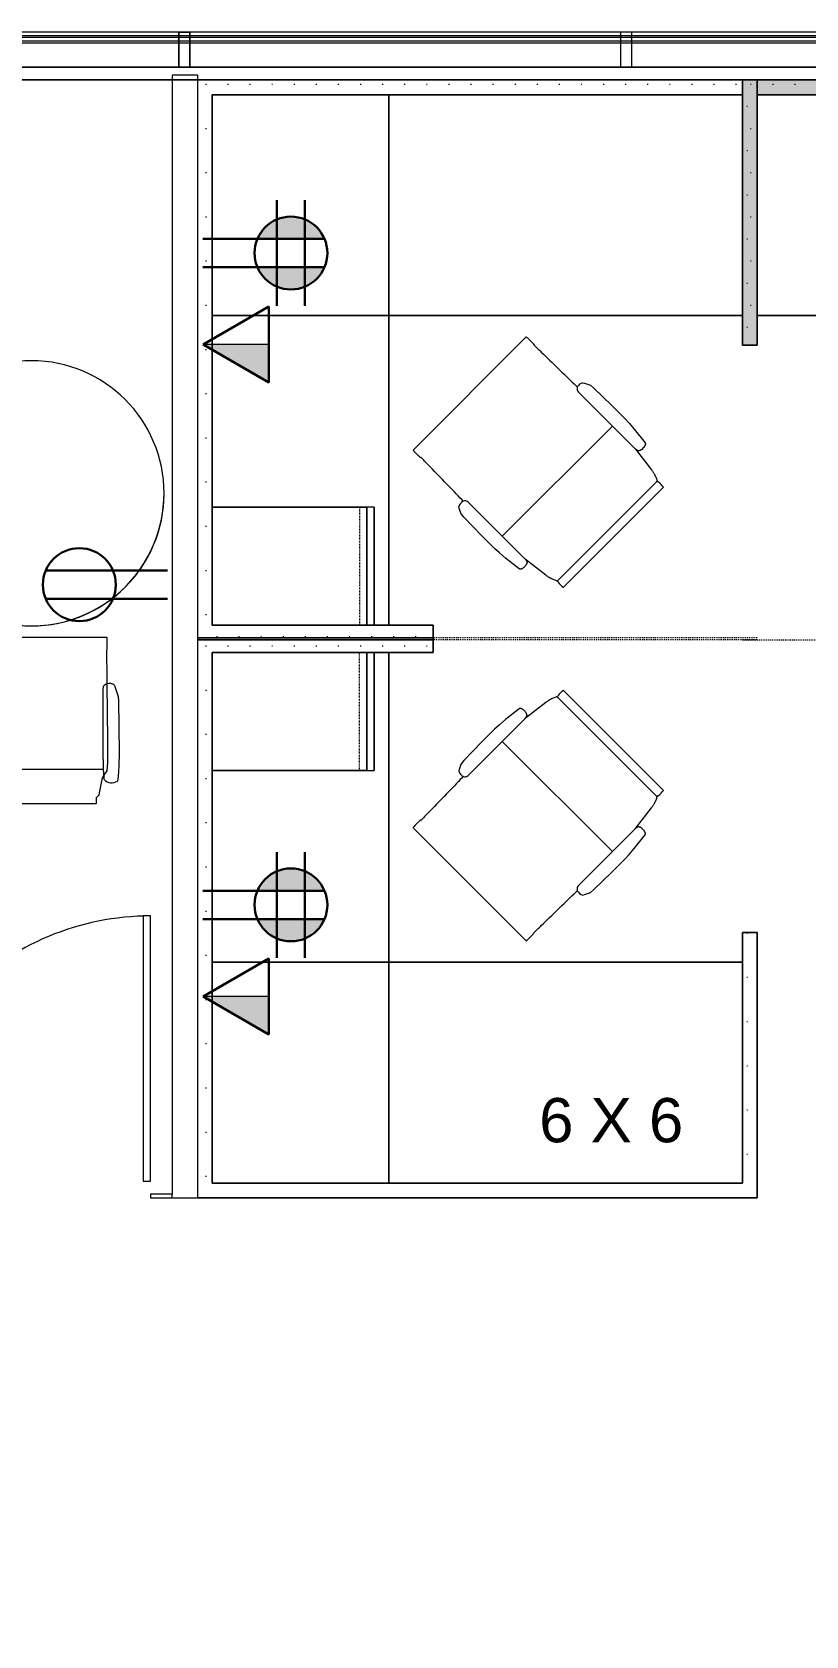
# Model space of a CAD drawing. Header units: inches. Extents: x 4757 to 6765, y 9919 to 10946.
# Drawn here: x 5819.7 to 5924.8, y 10728.6 to 10946.3 of the extents above; entities that cross this region are included whole.
import ezdxf

# ---------------------------------------------------------------- set-up
doc = ezdxf.new("R2010")
doc.units = ezdxf.units.IN
doc.header["$MEASUREMENT"] = 0
doc.linetypes.add('DASH 1_32_', pattern=[0.0625, 0.03125, -0.03125])
doc.linetypes.add('Dash 1_8_', pattern=[0.25, 0.125, -0.125])
for name, color, linetype, lineweight in [('A-ANNO-NOTE', 7, 'Continuous', 9), ('A-DOOR', 31, 'Continuous', 13), ('A-WALL', 113, 'Continuous', 13), ('Bb-cor', 7, 'Continuous', 9), ('Bb-mullion', 7, 'Continuous', 9), ('G-ANNO-TEXT', 231, 'Continuous', 9), ('I-FURN', 30, 'Continuous', 9), ('I-WALL', 2, 'Continuous', 9), ('Propidex Polylines', 7, 'Continuous', 9), ('Rosslyn Plaza North_1777 North Kent St _W632_-09_dwg', 8, 'Continuous', 9)]:
    doc.layers.add(name, color=color, linetype=linetype, lineweight=lineweight)
doc.styles.add('Swis721 Lt BT', font='swissl.ttf', dxfattribs={"height": 6})

# ---------------------------------------------------------------- blocks, each defined once
blk = doc.blocks.new('Adjustable Workstation 1 - 6 X 6-7275281-Level XX  POWER _ SIGNAL')
at = {"layer": 'I-FURN'}
h = blk.add_hatch(dxfattribs=at)
h.set_pattern_fill('FP_1', color=256, style=0, pattern_type=2)
h.set_pattern_definition([(90, (10939.79, -5916.212), (-3, 1.5), [0.127, -2.873])])
h.paths.add_polyline_path([(76, 76), (0, 76), (0, 0), (36, 0), (36, 2), (2, 2), (2, 74), (74, 74), (74, 44), (76, 44), (76, 62.48)], flags=0)
for p, q in [((76, 76), (0, 76)), ((0, 76), (0, 0)), ((0, 2), (0, 76)), ((0, 76), (76, 76)), ((76, 44), (76, 76)), ((76, 76), (76, 44)), ((32, 74), (2, 74)), ((2, 74), (2, 2)), ((2, 2), (2, 74)), ((2, 74), (32, 74)), ((2, 2), (2, 74)), ((2, 74), (74, 74)), ((32, 74), (2, 74)), ((2, 74), (2, 50)), ((32, 74), (2, 74)), ((2, 74), (2, 50)), ((2, 50), (2, 74)), ((2, 74), (32, 74)), ((32, 2), (32, 74)), ((32, 74), (32, 2)), ((58, 74), (32, 74)), ((74, 74), (32, 74)), ((32, 74), (74, 74)), ((74, 74), (58, 74)), ((58, 74), (58, 52)), ((58, 53), (58, 74)), ((58, 74), (74, 74)), ((74, 74), (58, 74)), ((74, 52), (74, 74)), ((74, 74), (74, 53)), ((74, 74), (74, 44)), ((74, 53), (74, 74)), ((74, 50), (74, 74)), ((74, 74), (74, 50)), ((74, 53), (58, 53)), ((74, 53), (58, 53)), ((58, 53), (58, 52)), ((74, 53), (58, 53)), ((58, 53), (74, 53)), ((58, 53), (58, 52)), ((58, 53), (58, 52)), ((74, 53), (58, 53)), ((58, 53), (74, 53)), ((58, 53), (58, 52)), ((58, 53), (58, 52)), ((74, 53), (58, 53)), ((58, 53), (74, 53)), ((58, 53), (58, 52)), ((58, 53), (58, 52)), ((74, 52), (74, 53)), ((74, 52), (74, 53)), ((74, 53), (74, 52)), ((74, 52), (74, 53)), ((74, 53), (74, 52)), ((74, 52), (74, 53)), ((74, 53), (74, 52)), ((74, 52), (74, 53)), ((58, 52), (74, 52)), ((58, 52), (74, 52)), ((58, 52), (74, 52)), ((58, 52), (74, 52)), ((58, 52), (74, 52)), ((58, 52), (74, 52)), ((58, 52), (74, 52)), ((58, 52), (74, 52)), ((74, 52), (58, 52)), ((58, 52), (74, 52)), ((74, 52), (58, 52)), ((58, 52), (74, 52)), ((74, 52), (58, 52)), ((58, 52), (74, 52)), ((74, 50), (74, 52)), ((2, 50), (2, 2)), ((2, 50), (32, 50)), ((32, 50), (2, 50)), ((32, 50), (74, 50)), ((74, 50), (32, 50)), ((74, 44), (74, 50)), ((74, 44), (76, 44)), ((76, 44), (74, 44)), ((0, 0), (0, 2)), ((0, 0), (36, 0)), ((2, 0), (0, 0)), ((2, 2), (32, 2)), ((32, 2), (2, 2)), ((36, 2), (2, 2)), ((2, 2), (32, 2)), ((32, 0), (2, 0)), ((32, 2), (36, 2)), ((36, 0), (32, 0)), ((36, 0), (36, 2)), ((36, 2), (36, 0))]:
    blk.add_line(p, q, dxfattribs=at)
at = {"layer": 'I-FURN', "linetype": 'Dash 1_8_'}
for p, q in [((76, 44), (76, 76)), ((76, 0), (76, 44))]:
    blk.add_line(p, q, dxfattribs=at)
at = {"layer": 'I-FURN', "linetype": 'DASH 1_32_'}
blk.add_line((58, 54), (74, 54), dxfattribs=at)
blk = doc.blocks.new('Adjustable Workstation 1 - 6 X 6-7275280-Level XX  POWER _ SIGNAL')
at = {"layer": 'I-FURN'}
h = blk.add_hatch(dxfattribs=at)
h.set_pattern_fill('FP_2', color=256, style=0, pattern_type=2)
h.set_pattern_definition([(90, (10939.79, -5918.212), (-3, 1.5), [0.127, -2.873])])
h.paths.add_polyline_path([(76, -44), (74, -44), (74, -74), (2, -74), (2, -2), (36, -2), (36, 0), (0, 0), (0, -75.93), (76, -75.93), (76, -68.09)], flags=0)
for p, q in [((36, 0), (0, 0)), ((0, 0), (0, -75.93)), ((0, 0), (2, 0)), ((0, -2), (0, 0)), ((2, 0), (32, 0)), ((32, 0), (36, 0)), ((36, -2), (36, 0)), ((36, 0), (36, -2)), ((0, -75.93), (0, -2)), ((32, -2), (2, -2)), ((2, -2), (2, -74)), ((2, -74), (2, -2)), ((2, -2), (32, -2)), ((2, -74), (2, -2)), ((2, -2), (36, -2)), ((32, -2), (2, -2)), ((2, -2), (2, -50)), ((32, -74), (32, -2)), ((32, -2), (32, -74)), ((36, -2), (32, -2)), ((76, -44), (74, -44)), ((74, -44), (74, -74)), ((74, -50), (74, -44)), ((74, -44), (75.75, -44)), ((75.75, -44), (76, -44)), ((76, -75.93), (76, -44)), ((76, -44), (76, -75.93)), ((2, -50), (2, -74)), ((32, -50), (2, -50)), ((2, -50), (2, -74)), ((2, -74), (2, -50)), ((2, -50), (32, -50)), ((74, -50), (32, -50)), ((32, -50), (74, -50)), ((74, -52), (74, -50)), ((74, -74), (74, -50)), ((74, -50), (74, -74)), ((58, -52), (74, -52)), ((58, -52), (74, -52)), ((58, -52), (74, -52)), ((58, -52), (74, -52)), ((58, -52), (74, -52)), ((58, -52), (74, -52)), ((58, -52), (58, -74)), ((74, -52), (58, -52)), ((74, -52), (58, -52)), ((58, -52), (58, -53)), ((74, -52), (58, -52)), ((58, -52), (74, -52)), ((58, -52), (58, -53)), ((58, -52), (58, -53)), ((74, -52), (58, -52)), ((58, -52), (74, -52)), ((58, -52), (58, -53)), ((58, -52), (58, -53)), ((74, -52), (58, -52)), ((58, -52), (74, -52)), ((58, -52), (58, -53)), ((58, -52), (58, -53)), ((74, -74), (74, -52)), ((74, -53), (74, -52)), ((74, -53), (74, -52)), ((74, -52), (74, -53)), ((74, -53), (74, -52)), ((74, -52), (74, -53)), ((74, -53), (74, -52)), ((74, -52), (74, -53)), ((74, -53), (74, -52)), ((58, -53), (74, -53)), ((58, -74), (58, -53)), ((58, -53), (74, -53)), ((74, -53), (58, -53)), ((58, -53), (74, -53)), ((74, -53), (58, -53)), ((58, -53), (74, -53)), ((74, -53), (58, -53)), ((58, -53), (74, -53)), ((74, -53), (74, -74)), ((74, -74), (74, -53)), ((2, -74), (32, -74)), ((32, -74), (2, -74)), ((74, -74), (2, -74)), ((2, -74), (32, -74)), ((2, -74), (32, -74)), ((32, -74), (2, -74)), ((32, -74), (58, -74)), ((32, -74), (74, -74)), ((74, -74), (32, -74)), ((58, -74), (74, -74)), ((74, -74), (58, -74)), ((58, -74), (74, -74))]:
    blk.add_line(p, q, dxfattribs=at)
at = {"layer": 'I-FURN', "linetype": 'Dash 1_8_'}
for p, q in [((76, 0), (76, -44)), ((76, -44), (76, -75.93))]:
    blk.add_line(p, q, dxfattribs=at)
at = {"layer": 'I-FURN', "linetype": 'DASH 1_32_'}
blk.add_line((58, -54), (74, -54), dxfattribs=at)
blk = doc.blocks.new('HermanMiller_Collection_Eames_AluminumGroup_LoungeChairSwivel - Arms Swivel Base-6976553-Level XX  POWER _ SIGNAL')
at = {"layer": 'I-FURN'}
for p, q in [((-6.94, 12.09), (-4.59, 12.38)), ((-4.59, 12.38), (-3.51, 12.46)), ((-3.51, 12.46), (-2.64, 12.49)), ((-2.64, 12.49), (-0.18, 12.49)), ((-0.18, 12.49), (3.32, 12.43)), ((3.32, 12.43), (3.84, 12.38)), ((3.84, 12.38), (3.99, 12.34)), ((3.99, 12.34), (4.64, 12.01)), ((4.64, 12.01), (4.83, 11.89)), ((-12.96, -9.61), (-12.96, 9.61)), ((-11.95, 9.63), (-11.95, 9.59)), ((-11.95, 9.59), (-11.76, 9.6)), ((-11.76, -9.6), (-11.76, 9.6)), ((-10.12, 10.12), (-6.61, 10.58)), ((-6.61, 10.58), (-6.94, 10.64)), ((-6.61, 10.58), (4.33, 10.58)), ((-2.19, 10.58), (-2.19, -10.58)), ((13.22, 10.83), (13.22, 10.86)), ((14.64, 10.85), (14.64, -10.85)), ((-11.95, -9.59), (-11.95, -9.63)), ((-11.76, -9.6), (-11.95, -9.59)), ((-6.61, -10.58), (-10.12, -10.12)), ((-6.94, -10.64), (-6.61, -10.58)), ((-6.61, -10.58), (4.33, -10.58)), ((13.22, -10.86), (13.22, -10.83)), ((-4.59, -12.38), (-6.94, -12.09)), ((-3.51, -12.46), (-4.59, -12.38)), ((-2.64, -12.49), (-3.51, -12.46)), ((-0.18, -12.49), (-2.64, -12.49)), ((3.32, -12.43), (-0.18, -12.49)), ((3.84, -12.38), (3.32, -12.43)), ((3.99, -12.34), (3.84, -12.38)), ((4.64, -12.01), (3.99, -12.34)), ((4.83, -11.89), (4.64, -12.01))]:
    blk.add_line(p, q, dxfattribs=at)
at = {"layer": 'I-FURN', "flags": 128}
for points in [[(4.94, 10.96), (5.23, 10.95), (5.52, 10.95)], [(5.52, -10.95), (5.23, -10.95), (4.94, -10.96)]]:
    blk.add_lwpolyline(points, dxfattribs=at)
at = {"layer": 'I-FURN'}
for centre, radius, start, end in [((4.33, 11.27), 0.69, 270, 332.7502), ((3.68, 11.28), 1.3, 345.8347, 28.1255), ((-12.38, 5.3), 4.35, 84.2936, 97.7064), ((-12.38, -5.3), 4.35, 262.2936, 275.7064), ((4.33, -11.27), 0.69, 27.2498, 90), ((3.68, -11.28), 1.3, 331.8745, 14.1653)]:
    blk.add_arc(centre, radius, start, end, dxfattribs=at)
for points, knots in [([(-6.94, 10.64), (-6.95, 10.65), (-6.96, 10.65), (-6.99, 10.65), (-7, 10.66), (-7.02, 10.67), (-7.03, 10.68), (-7.05, 10.69), (-7.06, 10.7), (-7.07, 10.71), (-7.08, 10.72), (-7.09, 10.73), (-7.1, 10.74), (-7.11, 10.76), (-7.11, 10.77), (-7.12, 10.78), (-7.13, 10.8), (-7.14, 10.81), (-7.15, 10.83), (-7.16, 10.85), (-7.17, 10.87), (-7.18, 10.9), (-7.2, 10.95), (-7.22, 11.02), (-7.24, 11.11), (-7.25, 11.23), (-7.26, 11.37), (-7.25, 11.52), (-7.23, 11.66), (-7.21, 11.77), (-7.18, 11.85), (-7.16, 11.9), (-7.15, 11.92), (-7.14, 11.94), (-7.13, 11.96), (-7.12, 11.97), (-7.11, 11.98), (-7.1, 12), (-7.09, 12.01), (-7.08, 12.02), (-7.07, 12.03), (-7.06, 12.04), (-7.05, 12.04), (-7.05, 12.05), (-7.03, 12.06), (-7.02, 12.07), (-7, 12.08), (-6.99, 12.08), (-6.97, 12.09), (-6.95, 12.09), (-6.94, 12.09)], [-1, -1, -1, -1, -0.984375, -0.96875, -0.957031, -0.953125, -0.9375, -0.921875, -0.917969, -0.914062, -0.90625, -0.890625, -0.882812, -0.875, -0.867188, -0.859375, -0.84375, -0.835938, -0.828125, -0.8125, -0.796875, -0.78125, -0.75, -0.708333, -0.666667, -0.583333, -0.5, -0.416667, -0.333333, -0.25, -0.208333, -0.1875, -0.166667, -0.15625, -0.145833, -0.135417, -0.125, -0.114583, -0.104167, -0.09375, -0.088542, -0.083333, -0.078125, -0.072917, -0.0625, -0.052083, -0.041667, -0.03125, -0.020833, 0, 0, 0, 0]), ([(13.34, 10.88), (13.4, 10.89), (13.61, 10.9), (13.97, 10.9), (14.25, 10.89), (14.38, 10.89), (14.47, 10.88), (14.54, 10.87), (14.6, 10.87), (14.63, 10.86), (14.64, 10.85), (14.64, 10.85)], [-1, -1, -1, -1, -0.857143, -0.571429, -0.428571, -0.357143, -0.285714, -0.214286, -0.142857, -0.071429, 0, 0, 0, 0]), ([(13.22, 10.86), (13.22, 10.87), (13.22, 10.87), (13.23, 10.87), (13.25, 10.88), (13.27, 10.88), (13.29, 10.88), (13.32, 10.88), (13.34, 10.88)], [-1, -1, -1, -1, -0.75, -0.625, -0.5, -0.375, -0.25, 0, 0, 0, 0]), ([(-6.94, -12.09), (-6.95, -12.09), (-6.96, -12.09), (-6.99, -12.08), (-7, -12.08), (-7.02, -12.07), (-7.03, -12.06), (-7.05, -12.05), (-7.06, -12.04), (-7.07, -12.03), (-7.08, -12.02), (-7.09, -12.01), (-7.1, -12), (-7.11, -11.98), (-7.12, -11.97), (-7.12, -11.96), (-7.13, -11.94), (-7.14, -11.93), (-7.15, -11.91), (-7.16, -11.89), (-7.17, -11.87), (-7.18, -11.84), (-7.21, -11.77), (-7.23, -11.66), (-7.26, -11.47), (-7.26, -11.28), (-7.24, -11.11), (-7.22, -11.02), (-7.2, -10.95), (-7.18, -10.89), (-7.16, -10.85), (-7.15, -10.82), (-7.13, -10.8), (-7.13, -10.78), (-7.12, -10.77), (-7.11, -10.76), (-7.1, -10.74), (-7.08, -10.73), (-7.08, -10.72), (-7.07, -10.71), (-7.06, -10.7), (-7.05, -10.69), (-7.05, -10.69), (-7.03, -10.68), (-7.02, -10.67), (-7, -10.66), (-6.99, -10.65), (-6.97, -10.65), (-6.95, -10.65), (-6.94, -10.64)], [-1, -1, -1, -1, -0.984375, -0.96875, -0.957031, -0.953125, -0.9375, -0.921875, -0.917969, -0.914062, -0.90625, -0.890625, -0.882812, -0.875, -0.867188, -0.859375, -0.84375, -0.835938, -0.828125, -0.8125, -0.796875, -0.78125, -0.75, -0.666667, -0.583333, -0.416667, -0.333333, -0.291667, -0.25, -0.208333, -0.1875, -0.166667, -0.15625, -0.145833, -0.135417, -0.125, -0.114583, -0.104167, -0.09375, -0.088542, -0.083333, -0.078125, -0.072917, -0.0625, -0.052083, -0.041667, -0.03125, -0.020833, 0, 0, 0, 0]), ([(13.34, -10.88), (13.32, -10.88), (13.29, -10.88), (13.27, -10.88), (13.25, -10.88), (13.23, -10.87), (13.22, -10.87), (13.22, -10.87), (13.22, -10.86)], [-1, -1, -1, -1, -0.75, -0.625, -0.5, -0.375, -0.25, 0, 0, 0, 0]), ([(14.64, -10.85), (14.64, -10.86), (14.62, -10.86), (14.52, -10.88), (14.27, -10.9), (13.87, -10.9), (13.54, -10.9), (13.4, -10.89), (13.34, -10.88)], [-1, -1, -1, -1, -0.892857, -0.785714, -0.571429, -0.285714, -0.142857, 0, 0, 0, 0])]:
    blk.add_open_spline(points, degree=3, knots=knots, dxfattribs=at)
for points in [[(5.52, 10.95), (6.54, 10.92), (8.59, 10.89), (10.68, 10.85), (11.73, 10.84)], [(-11.76, 9.6), (-11.64, 9.67), (-11.37, 9.8), (-11.02, 9.92), (-10.83, 9.99)], [(-10.83, 9.99), (-10.79, 10), (-10.71, 10.02), (-10.55, 10.06), (-10.35, 10.09), (-10.2, 10.11), (-10.12, 10.12)], [(11.73, 10.84), (11.97, 10.84), (12.47, 10.83), (12.96, 10.83), (13.22, 10.83)], [(-10.83, -9.99), (-11.02, -9.92), (-11.37, -9.8), (-11.64, -9.67), (-11.76, -9.6)], [(-10.12, -10.12), (-10.2, -10.11), (-10.35, -10.09), (-10.55, -10.06), (-10.71, -10.02), (-10.79, -10), (-10.83, -9.99)], [(11.73, -10.84), (10.68, -10.85), (8.59, -10.89), (6.54, -10.92), (5.52, -10.95)], [(13.22, -10.83), (12.96, -10.83), (12.47, -10.83), (11.97, -10.84), (11.73, -10.84)]]:
    blk.add_open_spline(points, degree=3, dxfattribs=at)
blk = doc.blocks.new('Door - Glass Single - Patch - Short Handle-7125741-Level XX  POWER _ SIGNAL')
at = {"layer": 'A-DOOR', "lineweight": 20}
for p, q in [((17, 38), (17, 2)), ((18, 38), (17, 38)), ((18, 2), (18, 38)), ((17, 2), (18, 2))]:
    blk.add_line(p, q, dxfattribs=at)
at = {"layer": 'A-DOOR', "lineweight": 9}
blk.add_arc((18, 2), 36, 90, 180.5, dxfattribs=at)
blk = doc.blocks.new('Adjustable Workstation 1 - 6 X 6-V23-Level XX  POWER _ SIGNAL')
at = {"layer": 'I-FURN'}
h = blk.add_hatch(dxfattribs=at)
h.set_pattern_fill('FP_8', color=256, style=0, pattern_type=2)
h.set_pattern_definition([(270, (-10788.04, 5918.212), (3, -1.5), [0.127, -2.873])])
h.paths.add_polyline_path([(0, 0), (36, 0), (36, 2), (2, 2), (2, 74), (74, 74), (74, 44), (76, 44), (76, 75.93), (0, 75.93), (0, 3.8)], flags=0)
for p, q in [((0, 75.93), (0, 0)), ((0, 0), (0, 75.93)), ((76, 44), (76, 75.93)), ((76, 75.93), (76, 44)), ((32, 74), (2, 74)), ((2, 74), (2, 2)), ((2, 2), (2, 74)), ((2, 74), (32, 74)), ((2, 2), (2, 74)), ((2, 74), (74, 74)), ((32, 74), (2, 74)), ((2, 74), (2, 50)), ((32, 74), (2, 74)), ((2, 74), (2, 50)), ((2, 50), (2, 74)), ((2, 74), (32, 74)), ((32, 2), (32, 74)), ((32, 74), (32, 2)), ((58, 74), (32, 74)), ((74, 74), (32, 74)), ((32, 74), (74, 74)), ((74, 74), (58, 74)), ((58, 74), (58, 52)), ((58, 53), (58, 74)), ((58, 74), (74, 74)), ((74, 74), (58, 74)), ((74, 52), (74, 74)), ((74, 74), (74, 53)), ((74, 74), (74, 44)), ((74, 53), (74, 74)), ((74, 50), (74, 74)), ((74, 74), (74, 50)), ((74, 53), (58, 53)), ((74, 53), (58, 53)), ((58, 53), (58, 52)), ((74, 53), (58, 53)), ((58, 53), (74, 53)), ((58, 53), (58, 52)), ((58, 53), (58, 52)), ((74, 53), (58, 53)), ((58, 53), (74, 53)), ((58, 53), (58, 52)), ((58, 53), (58, 52)), ((74, 53), (58, 53)), ((58, 53), (74, 53)), ((58, 53), (58, 52)), ((58, 53), (58, 52)), ((74, 52), (74, 53)), ((74, 52), (74, 53)), ((74, 53), (74, 52)), ((74, 52), (74, 53)), ((74, 53), (74, 52)), ((74, 52), (74, 53)), ((74, 53), (74, 52)), ((74, 52), (74, 53)), ((58, 52), (74, 52)), ((58, 52), (74, 52)), ((58, 52), (74, 52)), ((58, 52), (74, 52)), ((58, 52), (74, 52)), ((58, 52), (74, 52)), ((58, 52), (74, 52)), ((58, 52), (74, 52)), ((74, 52), (58, 52)), ((58, 52), (74, 52)), ((74, 52), (58, 52)), ((58, 52), (74, 52)), ((74, 52), (58, 52)), ((58, 52), (74, 52)), ((74, 50), (74, 52)), ((2, 50), (2, 2)), ((2, 50), (32, 50)), ((32, 50), (2, 50)), ((32, 50), (74, 50)), ((74, 50), (32, 50)), ((74, 44), (74, 50)), ((74, 44), (76, 44)), ((75.75, 44), (74, 44)), ((76, 44), (75.75, 44)), ((0, 0), (36, 0)), ((36, 0), (0, 0)), ((2, 2), (32, 2)), ((32, 2), (2, 2)), ((36, 2), (2, 2)), ((2, 2), (32, 2)), ((32, 2), (36, 2)), ((36, 0), (36, 2)), ((36, 2), (36, 0))]:
    blk.add_line(p, q, dxfattribs=at)
at = {"layer": 'I-FURN', "linetype": 'Dash 1_8_'}
for p, q in [((76, 44), (76, 75.93)), ((76, 0), (76, 44))]:
    blk.add_line(p, q, dxfattribs=at)
at = {"layer": 'I-FURN', "linetype": 'DASH 1_32_'}
blk.add_line((58, 54), (74, 54), dxfattribs=at)
blk = doc.blocks.new('HermanMiller_Collection_Eames_AluminumGroup_LoungeChairSwivel - Arms Swivel Base-6971020-Level XX  POWER _ SIGNAL')
at = {"layer": 'I-FURN'}
for p, q in [((-4.59, 12.38), (-6.94, 12.09)), ((-3.51, 12.46), (-4.59, 12.38)), ((-2.64, 12.49), (-3.51, 12.46)), ((-0.18, 12.49), (-2.64, 12.49)), ((3.32, 12.43), (-0.18, 12.49)), ((3.84, 12.38), (3.32, 12.43)), ((3.99, 12.34), (3.84, 12.38)), ((4.64, 12.01), (3.99, 12.34)), ((4.83, 11.89), (4.64, 12.01)), ((-12.96, 9.61), (-12.96, -9.61)), ((-11.95, 9.59), (-11.95, 9.63)), ((-11.76, 9.6), (-11.95, 9.59)), ((-11.76, 9.6), (-11.76, -9.6)), ((-6.61, 10.58), (-10.12, 10.12)), ((-6.94, 10.64), (-6.61, 10.58)), ((-6.61, 10.58), (4.33, 10.58)), ((-2.19, -10.58), (-2.19, 10.58)), ((13.22, 10.86), (13.22, 10.83)), ((14.64, -10.85), (14.64, 10.85)), ((-11.95, -9.63), (-11.95, -9.59)), ((-11.95, -9.59), (-11.76, -9.6)), ((-10.12, -10.12), (-6.61, -10.58)), ((-6.61, -10.58), (-6.94, -10.64)), ((-6.61, -10.58), (4.33, -10.58)), ((13.22, -10.83), (13.22, -10.86)), ((-6.94, -12.09), (-4.59, -12.38)), ((-4.59, -12.38), (-3.51, -12.46)), ((-3.51, -12.46), (-2.64, -12.49)), ((-2.64, -12.49), (-0.18, -12.49)), ((-0.18, -12.49), (3.32, -12.43)), ((3.32, -12.43), (3.84, -12.38)), ((3.84, -12.38), (3.99, -12.34)), ((3.99, -12.34), (4.64, -12.01)), ((4.64, -12.01), (4.83, -11.89))]:
    blk.add_line(p, q, dxfattribs=at)
at = {"layer": 'I-FURN', "flags": 128}
for points in [[(5.52, 10.95), (5.23, 10.95), (4.94, 10.96)], [(4.94, -10.96), (5.23, -10.95), (5.52, -10.95)]]:
    blk.add_lwpolyline(points, dxfattribs=at)
at = {"layer": 'I-FURN'}
for centre, radius, start, end in [((4.33, 11.27), 0.69, 270, 332.7502), ((3.68, 11.28), 1.3, 345.8347, 28.1255), ((-12.38, 5.3), 4.35, 84.2936, 97.7064), ((-12.38, -5.3), 4.35, 262.2936, 275.7064), ((4.33, -11.27), 0.69, 27.2498, 90), ((3.68, -11.28), 1.3, 331.8745, 14.1653)]:
    blk.add_arc(centre, radius, start, end, dxfattribs=at)
for points, knots in [([(-6.94, 12.09), (-6.95, 12.09), (-6.97, 12.09), (-6.99, 12.08), (-7, 12.08), (-7.02, 12.07), (-7.03, 12.06), (-7.05, 12.05), (-7.05, 12.04), (-7.06, 12.04), (-7.07, 12.03), (-7.08, 12.02), (-7.09, 12.01), (-7.1, 12), (-7.11, 11.98), (-7.12, 11.97), (-7.13, 11.96), (-7.14, 11.94), (-7.15, 11.92), (-7.16, 11.9), (-7.18, 11.85), (-7.21, 11.77), (-7.23, 11.66), (-7.25, 11.52), (-7.26, 11.37), (-7.25, 11.23), (-7.24, 11.11), (-7.22, 11.02), (-7.2, 10.95), (-7.18, 10.9), (-7.17, 10.87), (-7.16, 10.85), (-7.15, 10.83), (-7.14, 10.81), (-7.13, 10.8), (-7.12, 10.78), (-7.11, 10.77), (-7.11, 10.76), (-7.1, 10.74), (-7.09, 10.73), (-7.08, 10.72), (-7.07, 10.71), (-7.06, 10.7), (-7.05, 10.69), (-7.03, 10.68), (-7.02, 10.67), (-7, 10.66), (-6.99, 10.65), (-6.96, 10.65), (-6.95, 10.65), (-6.94, 10.64)], [0, 0, 0, 0, 0.020833, 0.03125, 0.041667, 0.052083, 0.0625, 0.072917, 0.078125, 0.083333, 0.088542, 0.09375, 0.104167, 0.114583, 0.125, 0.135417, 0.145833, 0.15625, 0.166667, 0.1875, 0.208333, 0.25, 0.333333, 0.416667, 0.5, 0.583333, 0.666667, 0.708333, 0.75, 0.78125, 0.796875, 0.8125, 0.828125, 0.835938, 0.84375, 0.859375, 0.867188, 0.875, 0.882812, 0.890625, 0.90625, 0.914062, 0.917969, 0.921875, 0.9375, 0.953125, 0.957031, 0.96875, 0.984375, 1, 1, 1, 1]), ([(14.64, 10.85), (14.64, 10.85), (14.63, 10.86), (14.6, 10.87), (14.54, 10.87), (14.47, 10.88), (14.38, 10.89), (14.25, 10.89), (13.97, 10.9), (13.61, 10.9), (13.4, 10.89), (13.34, 10.88)], [0, 0, 0, 0, 0.071429, 0.142857, 0.214286, 0.285714, 0.357143, 0.428571, 0.571429, 0.857143, 1, 1, 1, 1]), ([(13.34, 10.88), (13.32, 10.88), (13.29, 10.88), (13.27, 10.88), (13.25, 10.88), (13.23, 10.87), (13.22, 10.87), (13.22, 10.87), (13.22, 10.86)], [0, 0, 0, 0, 0.25, 0.375, 0.5, 0.625, 0.75, 1, 1, 1, 1]), ([(-6.94, -10.64), (-6.95, -10.65), (-6.97, -10.65), (-6.99, -10.65), (-7, -10.66), (-7.02, -10.67), (-7.03, -10.68), (-7.05, -10.69), (-7.05, -10.69), (-7.06, -10.7), (-7.07, -10.71), (-7.08, -10.72), (-7.08, -10.73), (-7.1, -10.74), (-7.11, -10.76), (-7.12, -10.77), (-7.13, -10.78), (-7.13, -10.8), (-7.15, -10.82), (-7.16, -10.85), (-7.18, -10.89), (-7.2, -10.95), (-7.22, -11.02), (-7.24, -11.11), (-7.26, -11.28), (-7.26, -11.47), (-7.23, -11.66), (-7.21, -11.77), (-7.18, -11.84), (-7.17, -11.87), (-7.16, -11.89), (-7.15, -11.91), (-7.14, -11.93), (-7.13, -11.94), (-7.12, -11.96), (-7.12, -11.97), (-7.11, -11.98), (-7.1, -12), (-7.09, -12.01), (-7.08, -12.02), (-7.07, -12.03), (-7.06, -12.04), (-7.05, -12.05), (-7.03, -12.06), (-7.02, -12.07), (-7, -12.08), (-6.99, -12.08), (-6.96, -12.09), (-6.95, -12.09), (-6.94, -12.09)], [0, 0, 0, 0, 0.020833, 0.03125, 0.041667, 0.052083, 0.0625, 0.072917, 0.078125, 0.083333, 0.088542, 0.09375, 0.104167, 0.114583, 0.125, 0.135417, 0.145833, 0.15625, 0.166667, 0.1875, 0.208333, 0.25, 0.291667, 0.333333, 0.416667, 0.583333, 0.666667, 0.75, 0.78125, 0.796875, 0.8125, 0.828125, 0.835938, 0.84375, 0.859375, 0.867188, 0.875, 0.882812, 0.890625, 0.90625, 0.914062, 0.917969, 0.921875, 0.9375, 0.953125, 0.957031, 0.96875, 0.984375, 1, 1, 1, 1]), ([(13.22, -10.86), (13.22, -10.87), (13.22, -10.87), (13.23, -10.87), (13.25, -10.88), (13.27, -10.88), (13.29, -10.88), (13.32, -10.88), (13.34, -10.88)], [0, 0, 0, 0, 0.25, 0.375, 0.5, 0.625, 0.75, 1, 1, 1, 1]), ([(13.34, -10.88), (13.4, -10.89), (13.54, -10.9), (13.87, -10.9), (14.27, -10.9), (14.52, -10.88), (14.62, -10.86), (14.64, -10.86), (14.64, -10.85)], [0, 0, 0, 0, 0.142857, 0.285714, 0.571429, 0.785714, 0.892857, 1, 1, 1, 1])]:
    blk.add_open_spline(points, degree=3, knots=knots, dxfattribs=at)
for points in [[(11.73, 10.84), (10.68, 10.85), (8.59, 10.89), (6.54, 10.92), (5.52, 10.95)], [(-10.83, 9.99), (-11.02, 9.92), (-11.37, 9.8), (-11.64, 9.67), (-11.76, 9.6)], [(-10.12, 10.12), (-10.2, 10.11), (-10.35, 10.09), (-10.55, 10.06), (-10.71, 10.02), (-10.79, 10), (-10.83, 9.99)], [(13.22, 10.83), (12.96, 10.83), (12.47, 10.83), (11.97, 10.84), (11.73, 10.84)], [(-11.76, -9.6), (-11.64, -9.67), (-11.37, -9.8), (-11.02, -9.92), (-10.83, -9.99)], [(-10.83, -9.99), (-10.79, -10), (-10.71, -10.02), (-10.55, -10.06), (-10.35, -10.09), (-10.2, -10.11), (-10.12, -10.12)], [(5.52, -10.95), (6.54, -10.92), (8.59, -10.89), (10.68, -10.85), (11.73, -10.84)], [(11.73, -10.84), (11.97, -10.84), (12.47, -10.83), (12.96, -10.83), (13.22, -10.83)]]:
    blk.add_open_spline(points, degree=3, dxfattribs=at)
blk = doc.blocks.new('F - CONF TABLE _ROUND-4 CHAIRS_ - Lam 30Dia Single-Column Base-V32-Level XX  POWER _ SIGNAL')
at = {"layer": 'I-FURN'}
for p, q in [((-26.44, 39.41), (-9.01, 39.41)), ((-27.3, 35.86), (-26.9, 37.93)), ((-26.9, 37.93), (-26.82, 38.17)), ((-26.82, 38.17), (-26.75, 38.31)), ((-26.75, 38.31), (-26.49, 38.57)), ((-8.95, 38.57), (-8.7, 38.31)), ((-8.7, 38.31), (-8.54, 37.93)), ((-8.54, 37.93), (-8.14, 35.86)), ((-29.56, 34.28), (-29.52, 34.93)), ((-29.52, 34.93), (-29.46, 35.7)), ((-29.46, 35.7), (-29.35, 36.31)), ((-28.03, 33.77), (-27.93, 34.93)), ((-27.93, 34.93), (-27.53, 35.53)), ((-27.57, 36.09), (-27.55, 35.86)), ((-27.55, 35.86), (-27.48, 34.7)), ((-27.53, 35.53), (-27.3, 35.86)), ((-8.14, 35.86), (-7.91, 35.53)), ((-7.96, 34.7), (-7.89, 35.86)), ((-7.91, 35.53), (-7.51, 34.93)), ((-7.89, 35.86), (-7.88, 36.09)), ((-7.51, 34.93), (-7.41, 33.77)), ((-6.1, 36.31), (-5.99, 35.7)), ((-5.99, 35.7), (-5.92, 34.93)), ((-5.92, 34.93), (-5.89, 34.28)), ((-29.6, 32.42), (-29.56, 34.28)), ((-28.03, 30.77), (-28.03, 33.77)), ((-27.48, 34.7), (-27.44, 32.02)), ((-7.96, 34.7), (-27.48, 34.7)), ((-8, 32.02), (-7.96, 34.7)), ((-7.41, 33.77), (-7.41, 30.77)), ((-5.89, 34.28), (-5.84, 32.42)), ((-29.51, 25.42), (-29.6, 32.42)), ((-27.93, 23.1), (-28.03, 30.77)), ((-27.44, 32.02), (-27.44, 23.93)), ((-8, 23.93), (-8, 32.02)), ((-7.41, 30.77), (-7.52, 23.1)), ((-5.84, 32.42), (-5.93, 25.42)), ((-29.45, 24.83), (-29.51, 25.42)), ((-28.96, 23.33), (-29.45, 24.83)), ((-6, 24.83), (-6.49, 23.33)), ((-5.93, 25.42), (-6, 24.83)), ((-27.44, 23.93), (-27.49, 23.43)), ((-7.95, 23.43), (-8, 23.93)), ((-7.55, 16.78), (-27.89, 16.78)), ((8.39, 8.52), (9.89, 9.01)), ((9.89, 9.01), (10.49, 9.07)), ((10.49, 9.07), (17.49, 9.17)), ((17.49, 9.17), (19.35, 9.12)), ((19.35, 9.12), (19.99, 9.09)), ((19.99, 9.09), (20.76, 9.02)), ((20.76, 9.02), (21.37, 8.91)), ((1.84, -12.89), (1.84, 7.45)), ((8.17, 7.49), (15.83, 7.6)), ((8.99, 7), (8.5, 7.06)), ((17.08, 7), (8.99, 7)), ((15.83, 7.6), (18.83, 7.6)), ((19.76, 7.04), (17.08, 7)), ((18.83, 7.6), (20, 7.49)), ((20.93, 7.11), (19.76, 7.04)), ((19.76, -12.48), (19.76, 7.04)), ((20, 7.49), (20.59, 7.09)), ((20.59, 7.09), (20.93, 6.86)), ((21.15, 7.13), (20.93, 7.11)), ((20.93, 6.86), (22.99, 6.46)), ((22.99, 6.46), (23.23, 6.38)), ((23.23, 6.38), (23.37, 6.31)), ((23.37, 6.31), (23.63, 6.05)), ((24.48, 6), (24.48, -11.43)), ((15.83, -13.03), (8.17, -12.92)), ((8.5, -12.49), (8.99, -12.43)), ((8.99, -12.43), (17.08, -12.43)), ((18.83, -13.03), (15.83, -13.03)), ((17.08, -12.43), (19.76, -12.48)), ((20, -12.93), (18.83, -13.03)), ((19.76, -12.48), (20.93, -12.54)), ((20.59, -12.52), (20, -12.93)), ((20.93, -12.29), (20.59, -12.52)), ((22.99, -11.89), (20.93, -12.29)), ((20.93, -12.54), (21.15, -12.56)), ((23.37, -11.74), (22.99, -11.89)), ((23.63, -11.49), (23.37, -11.74)), ((9.89, -14.44), (8.39, -13.95)), ((10.49, -14.5), (9.89, -14.44)), ((17.49, -14.6), (10.49, -14.5)), ((19.35, -14.55), (17.49, -14.6)), ((19.99, -14.52), (19.35, -14.55)), ((20.76, -14.45), (19.99, -14.52)), ((21.37, -14.34), (20.76, -14.45))]:
    blk.add_line(p, q, dxfattribs=at)
for centre, radius, start, end in [((-28.58, 35.24), 1.32, 40.065, 125.935), ((-6.87, 35.24), 1.32, 54.065, 139.935), ((-28.24, 24.18), 1.12, 229.743, 286.0891), ((-28.15, 23.85), 0.781, 286.8466, 327.6782), ((-7.29, 23.85), 0.781, 212.3218, 253.1534), ((-7.21, 24.18), 1.12, 253.9109, 310.257), ((-17.69, -2.75), 18, 0, 180), ((-17.69, -2.75), 18, 360, 180), ((-17.69, -2.75), 18, 85.2632, 132.6316), ((-17.69, -2.75), 18, 66.3158, 85.2632), ((-17.69, -2.75), 18, 56.8421, 66.3158), ((-17.69, -2.75), 18, 28.4211, 56.8421), ((-17.69, -2.75), 18, 132.6316, 180), ((20.31, 8.14), 1.32, 310.065, 35.935), ((9.24, 7.8), 1.12, 139.743, 196.0891), ((8.91, 7.72), 0.781, 196.8466, 237.6782), ((-17.69, -2.75), 18, 0, 28.4211), ((-17.69, -2.75), 18, 180, 0), ((-17.69, -2.75), 18, 180, 360), ((-17.69, -2.75), 18, 180, 0), ((9.24, -13.23), 1.12, 163.9109, 220.257), ((8.91, -13.15), 0.781, 122.3218, 163.1534), ((20.31, -13.57), 1.32, 324.065, 49.935)]:
    blk.add_arc(centre, radius, start, end, dxfattribs=at)
for points, knots in [([(-26.49, 38.57), (-26.49, 38.62), (-26.49, 38.76), (-26.48, 38.94), (-26.48, 39.09), (-26.47, 39.19), (-26.46, 39.28), (-26.45, 39.34), (-26.45, 39.39), (-26.44, 39.41), (-26.44, 39.41)], [-1, -1, -1, -1, -0.888889, -0.666667, -0.555556, -0.444444, -0.333333, -0.222222, -0.111111, 0, 0, 0, 0]), ([(-9.01, 39.41), (-9, 39.41), (-9, 39.39), (-8.99, 39.34), (-8.98, 39.25), (-8.96, 39.03), (-8.95, 38.76), (-8.95, 38.57)], [-1, -1, -1, -1, -0.888889, -0.777778, -0.666667, -0.444444, 0, 0, 0, 0]), ([(-27.89, 16.78), (-27.9, 16.78), (-27.92, 16.85), (-27.94, 17.15), (-27.94, 17.48), (-27.94, 17.64), (-27.94, 17.72)], [-1, -1, -1, -1, -0.727273, -0.363636, -0.181818, 0, 0, 0, 0]), ([(-7.51, 17.72), (-7.51, 17.6), (-7.5, 17.39), (-7.51, 17.16), (-7.52, 17.02), (-7.52, 16.94), (-7.53, 16.87), (-7.54, 16.81), (-7.54, 16.78), (-7.55, 16.78), (-7.55, 16.78)], [-1, -1, -1, -1, -0.727273, -0.545455, -0.454545, -0.363636, -0.272727, -0.181818, -0.090909, 0, 0, 0, 0]), ([(1.84, 7.45), (1.84, 7.46), (1.91, 7.48), (2.21, 7.5), (2.54, 7.5), (2.7, 7.5), (2.78, 7.5)], [-1, -1, -1, -1, -0.727273, -0.363636, -0.181818, 0, 0, 0, 0]), ([(23.63, 6.05), (23.68, 6.05), (23.82, 6.05), (24, 6.05), (24.15, 6.04), (24.25, 6.03), (24.34, 6.03), (24.41, 6.02), (24.45, 6.01), (24.47, 6), (24.48, 6)], [-1, -1, -1, -1, -0.888889, -0.666667, -0.555556, -0.444444, -0.333333, -0.222222, -0.111111, 0, 0, 0, 0]), ([(2.78, -12.93), (2.66, -12.93), (2.45, -12.93), (2.22, -12.93), (2.08, -12.92), (2, -12.92), (1.93, -12.91), (1.88, -12.9), (1.84, -12.89), (1.84, -12.89), (1.84, -12.89)], [-1, -1, -1, -1, -0.727273, -0.545455, -0.454545, -0.363636, -0.272727, -0.181818, -0.090909, 0, 0, 0, 0]), ([(24.48, -11.43), (24.47, -11.43), (24.45, -11.44), (24.41, -11.45), (24.32, -11.46), (24.1, -11.48), (23.82, -11.48), (23.63, -11.49)], [-1, -1, -1, -1, -0.888889, -0.777778, -0.666667, -0.444444, 0, 0, 0, 0])]:
    blk.add_open_spline(points, degree=3, knots=knots, dxfattribs=at)
for points in [[(-27.89, 18.69), (-27.89, 19.43), (-27.9, 20.91), (-27.92, 22.37), (-27.93, 23.1)], [(-7.52, 23.1), (-7.53, 22.37), (-7.54, 20.91), (-7.55, 19.43), (-7.56, 18.69)], [(-27.94, 17.72), (-27.93, 17.88), (-27.91, 18.21), (-27.9, 18.53), (-27.89, 18.69)], [(-7.56, 18.69), (-7.55, 18.53), (-7.53, 18.21), (-7.52, 17.88), (-7.51, 17.72)], [(2.78, 7.5), (2.94, 7.49), (3.27, 7.48), (3.59, 7.46), (3.75, 7.45)], [(3.75, 7.45), (4.49, 7.45), (5.97, 7.46), (7.44, 7.48), (8.17, 7.49)], [(3.75, -12.88), (3.59, -12.89), (3.27, -12.91), (2.94, -12.92), (2.78, -12.93)], [(8.17, -12.92), (7.44, -12.91), (5.97, -12.9), (4.49, -12.89), (3.75, -12.88)]]:
    blk.add_open_spline(points, degree=3, dxfattribs=at)
blk = doc.blocks.new('Rosslyn Plaza North_1777 North Kent St _W632_-09_dwg-6954577-Level XX  POWER _ SIGNAL')
at = {"layer": 'Bb-cor'}
for p, q in [((6500.55, 10946.29), (5060.28, 10946.29)), ((6460.94, 10945.54), (5099.9, 10945.54)), ((6460.94, 10944.79), (5099.9, 10944.79))]:
    blk.add_line(p, q, dxfattribs=at)
at = {"layer": 'Bb-cor', "flags": 128}
for points in [[(6460.94, 10945.79), (5099.9, 10945.79), (5099.9, 10945.54), (5099.9, 10945.79)], [(5783.54, 10941.54), (6017.29, 10941.54)], [(6460.94, 10945.04), (5099.9, 10945.04), (5099.9, 10944.79), (5099.9, 10945.04)], [(6005.42, 10939.79), (5795.41, 10939.79), (5795.41, 10941.54), (5795.41, 10939.79), (6005.42, 10939.79), (6005.42, 10941.54), (5795.41, 10941.54), (6005.42, 10941.54)]]:
    blk.add_lwpolyline(points, dxfattribs=at)
blk.add_lwpolyline([(5839.66, 10946.29), (5841.16, 10946.29), (5841.16, 10941.54), (5839.66, 10941.54), (5839.66, 10946.29), (5839.66, 10941.54), (5841.16, 10941.54), (5841.16, 10946.29)], close=True, dxfattribs=at)
at = {"layer": 'Bb-mullion', "flags": 128}
blk.add_lwpolyline([(5901.17, 10941.54), (5901.17, 10946.29), (5899.67, 10946.29), (5899.67, 10941.54), (5901.17, 10941.54), (5901.17, 10946.29), (5899.67, 10946.29), (5899.67, 10941.54)], close=True, dxfattribs=at)
at = {"layer": 'Propidex Polylines', "flags": 128}
blk.add_lwpolyline([(6731.03, 9918.54), (6741.23, 9928.74), (6731.13, 9938.84), (6749.74, 9983.65), (6763.98, 9983.65), (6763.98, 10658.89), (6749.65, 10658.89), (6731.13, 10703.71), (6741.25, 10713.83), (6532.97, 10922.11), (6522.83, 10911.97), (6478.05, 10930.56), (6478.05, 10944.79), (5082.78, 10944.79), (5082.78, 10930.51), (5037.97, 10912), (5027.88, 10922.09), (4757.33, 10651.54)], dxfattribs=at)

msp = doc.modelspace()

# ---------------------------------------------------------------- hatches: boundary and pattern name
at = {"layer": 'A-ANNO-NOTE'}
for points in [[(5992.21, 10863.79), (5992.21, 10939.79), (5916.21, 10939.79), (5916.21, 10903.79), (5918.21, 10903.79), (5918.21, 10937.79), (5990.21, 10937.79), (5990.21, 10865.79), (5960.21, 10865.79), (5960.21, 10863.79), (5978.7, 10863.79)], [(5850.69, 10918.9), (5854.83, 10921.24), (5853.67, 10921.09)], [(5859.17, 10918.79), (5854.83, 10921.24), (5850.69, 10918.9)], [(5850.69, 10918.9), (5853.67, 10921.09), (5852.02, 10920.32)], [(5850.69, 10918.9), (5852.02, 10920.32), (5851.71, 10920.08)], [(5850.69, 10918.9), (5851.71, 10920.08), (5851.07, 10919.43)], [(5852.02, 10920.32), (5853.67, 10921.09), (5852.46, 10920.6)], [(5859.17, 10918.79), (5857.77, 10920.32), (5854.83, 10921.24)], [(5857.77, 10920.32), (5855.74, 10921.17), (5854.96, 10921.24)], [(5857.77, 10920.32), (5857.33, 10920.6), (5855.74, 10921.17)], [(5857.33, 10920.6), (5856.5, 10920.97), (5855.74, 10921.17)], [(5857.33, 10920.6), (5857.1, 10920.72), (5856.5, 10920.97)], [(5859.17, 10918.79), (5858.08, 10920.08), (5857.77, 10920.32)], [(5858.72, 10919.43), (5858.46, 10919.72), (5858.08, 10920.08)], [(5859.17, 10918.79), (5858.72, 10919.43), (5858.08, 10920.08)], [(5859.46, 10918.21), (5850.69, 10918.9), (5850.33, 10918.21)], [(5859.46, 10918.21), (5859.17, 10918.79), (5850.69, 10918.9)], [(5850.38, 10914.25), (5859.46, 10914.37), (5850.33, 10914.37)], [(5859.1, 10913.68), (5859.46, 10914.37), (5850.38, 10914.25)], [(5850.69, 10913.68), (5859.1, 10913.68), (5850.38, 10914.25)], [(5851.24, 10912.95), (5859.1, 10913.68), (5850.69, 10913.68)], [(5858.18, 10912.59), (5859.1, 10913.68), (5851.24, 10912.95)], [(5858.18, 10912.59), (5858.72, 10913.15), (5859.1, 10913.68)], [(5854.83, 10911.34), (5858.18, 10912.59), (5851.24, 10912.95)], [(5852.58, 10911.92), (5851.24, 10912.95), (5851.81, 10912.42)], [(5854.05, 10911.41), (5851.24, 10912.95), (5852.58, 10911.92)], [(5854.83, 10911.34), (5851.24, 10912.95), (5854.05, 10911.41)], [(5854.05, 10911.41), (5852.58, 10911.92), (5853.67, 10911.49)], [(5854.96, 10911.34), (5858.18, 10912.59), (5854.83, 10911.34)], [(5854.96, 10911.34), (5857.22, 10911.92), (5858.18, 10912.59)], [(5854.96, 10911.34), (5856.12, 10911.49), (5857.22, 10911.92)], [(5854.96, 10911.34), (5855.74, 10911.41), (5856.12, 10911.49)], [(5856.12, 10911.49), (5856.5, 10911.61), (5857.22, 10911.92)], [(5857.22, 10911.92), (5857.55, 10912.11), (5857.98, 10912.42)], [(5851.92, 10898.72), (5851.92, 10903.87), (5842.99, 10903.87), (5850.12, 10899.75)], [(5850.69, 10830.41), (5854.83, 10832.75), (5853.67, 10832.59)], [(5859.17, 10830.3), (5854.83, 10832.75), (5850.69, 10830.41)], [(5850.69, 10830.41), (5853.67, 10832.59), (5852.02, 10831.83)], [(5852.02, 10831.83), (5853.67, 10832.59), (5852.46, 10832.11)], [(5859.17, 10830.3), (5857.77, 10831.83), (5854.83, 10832.75)], [(5857.77, 10831.83), (5855.74, 10832.68), (5854.96, 10832.75)], [(5857.77, 10831.83), (5857.33, 10832.11), (5855.74, 10832.68)], [(5857.33, 10832.11), (5856.5, 10832.48), (5855.74, 10832.68)], [(5859.46, 10829.71), (5850.69, 10830.41), (5850.33, 10829.71)], [(5850.69, 10830.41), (5852.02, 10831.83), (5851.71, 10831.59)], [(5850.69, 10830.41), (5851.71, 10831.59), (5851.07, 10830.94)], [(5859.46, 10829.71), (5859.17, 10830.3), (5850.69, 10830.41)], [(5857.33, 10832.11), (5857.1, 10832.23), (5856.5, 10832.48)], [(5859.17, 10830.3), (5858.08, 10831.59), (5857.77, 10831.83)], [(5858.72, 10830.94), (5858.46, 10831.23), (5858.08, 10831.59)], [(5859.17, 10830.3), (5858.72, 10830.94), (5858.08, 10831.59)], [(5850.38, 10825.76), (5859.46, 10825.88), (5850.33, 10825.88)], [(5859.1, 10825.19), (5859.46, 10825.88), (5850.38, 10825.76)], [(5850.69, 10825.19), (5859.1, 10825.19), (5850.38, 10825.76)], [(5851.24, 10824.46), (5859.1, 10825.19), (5850.69, 10825.19)], [(5858.18, 10824.09), (5859.1, 10825.19), (5851.24, 10824.46)], [(5854.83, 10822.85), (5858.18, 10824.09), (5851.24, 10824.46)], [(5852.58, 10823.43), (5851.24, 10824.46), (5851.81, 10823.93)], [(5854.05, 10822.92), (5851.24, 10824.46), (5852.58, 10823.43)], [(5854.83, 10822.85), (5851.24, 10824.46), (5854.05, 10822.92)], [(5854.96, 10822.85), (5858.18, 10824.09), (5854.83, 10822.85)], [(5854.96, 10822.85), (5857.22, 10823.43), (5858.18, 10824.09)], [(5857.22, 10823.43), (5857.55, 10823.62), (5857.98, 10823.93)], [(5858.18, 10824.09), (5858.72, 10824.66), (5859.1, 10825.19)], [(5854.05, 10822.92), (5852.58, 10823.43), (5853.67, 10823)], [(5854.96, 10822.85), (5856.12, 10823), (5857.22, 10823.43)], [(5854.96, 10822.85), (5855.74, 10822.92), (5856.12, 10823)], [(5856.12, 10823), (5856.5, 10823.11), (5857.22, 10823.43)], [(5851.92, 10810.22), (5851.92, 10815.38), (5842.99, 10815.38)]]:
    msp.add_hatch(color=256, dxfattribs=at).paths.add_polyline_path(points, flags=0)

# ---------------------------------------------------------------- linework, layer by layer
at = {"layer": 'A-ANNO-NOTE', "lineweight": 30}
for p, q in [((5852.98, 10923.46), (5852.98, 10909.12)), ((5856.81, 10923.46), (5856.81, 10909.12)), ((5842.93, 10918.21), (5859.46, 10918.21)), ((5842.93, 10914.37), (5859.46, 10914.37)), ((5842.99, 10903.87), (5851.92, 10909.03)), ((5851.92, 10909.03), (5851.92, 10898.72)), ((5842.99, 10903.87), (5851.92, 10898.72)), ((5838.13, 10873.19), (5821.6, 10873.19)), ((5838.13, 10869.36), (5821.6, 10869.36)), ((5838.13, 10869.36), (5821.6, 10869.36)), ((5852.98, 10834.97), (5852.98, 10820.62)), ((5856.81, 10834.97), (5856.81, 10820.62)), ((5842.93, 10829.71), (5859.46, 10829.71)), ((5842.93, 10825.88), (5859.46, 10825.88)), ((5842.99, 10815.38), (5851.92, 10820.54)), ((5851.92, 10820.54), (5851.92, 10810.22)), ((5842.99, 10815.38), (5851.92, 10810.22))]:
    msp.add_line(p, q, dxfattribs=at)
at = {"layer": 'A-ANNO-NOTE'}
for p, q in [((5850.33, 10918.21), (5859.46, 10918.21)), ((5859.46, 10914.37), (5850.33, 10914.37)), ((5842.99, 10903.87), (5851.92, 10898.72)), ((5851.92, 10903.87), (5842.99, 10903.87)), ((5851.92, 10898.72), (5851.92, 10903.87)), ((5850.33, 10829.71), (5859.46, 10829.71)), ((5859.46, 10825.88), (5850.33, 10825.88)), ((5842.99, 10815.38), (5851.92, 10810.22)), ((5851.92, 10815.38), (5842.99, 10815.38)), ((5851.92, 10810.22), (5851.92, 10815.38))]:
    msp.add_line(p, q, dxfattribs=at)
at = {"layer": 'A-ANNO-NOTE', "lineweight": 30}
for centre in [(5854.9, 10916.29), (5826.17, 10871.27), (5854.9, 10827.8)]:
    msp.add_circle(centre, 4.95, dxfattribs=at)
at = {"layer": 'A-ANNO-NOTE'}
for centre, start, end in [((5854.9, 10916.29), 22.7756, 157.2244), ((5854.9, 10916.29), 202.7756, 337.2244), ((5854.9, 10827.8), 22.7756, 157.2244), ((5854.9, 10827.8), 202.7756, 337.2244)]:
    msp.add_arc(centre, 4.95, start, end, dxfattribs=at)
at = {"layer": 'A-WALL'}
msp.add_line((5838.78, 10788.04), (5838.78, 10788.54), dxfattribs=at)
at = {"layer": 'I-WALL', "lineweight": 13}
for p, q in [((5838.78, 10940.42), (5838.78, 10788.54)), ((5842.28, 10940.42), (5838.78, 10940.42)), ((5842.28, 10788.04), (5842.28, 10940.42)), ((5838.78, 10788.54), (5835.84, 10788.54)), ((5835.84, 10788.54), (5835.84, 10788.04)), ((5835.84, 10788.04), (5842.28, 10788.04))]:
    msp.add_line(p, q, dxfattribs=at)

# ---------------------------------------------------------------- block references
at = {"layer": 'A-DOOR'}
msp.add_blockref('Door - Glass Single - Patch - Short Handle-7125741-Level XX  POWER _ SIGNAL', (5817.84, 10788.29), dxfattribs=at)
at = {"layer": 'I-FURN'}
for name, p, rotation in [('Adjustable Workstation 1 - 6 X 6-7275280-Level XX  POWER _ SIGNAL', (5918.21, 10939.79), 269.9999999999991), ('Adjustable Workstation 1 - 6 X 6-7275281-Level XX  POWER _ SIGNAL', (5916.21, 10939.79), 269.9999999999991), ('HermanMiller_Collection_Eames_AluminumGroup_LoungeChairSwivel - Arms Swivel Base-6976553-Level XX  POWER _ SIGNAL', (5889.53, 10886.87), 135.0000000000013), ('F - CONF TABLE _ROUND-4 CHAIRS_ - Lam 30Dia Single-Column Base-V32-Level XX  POWER _ SIGNAL', (5801.98, 10880.92), 180), ('Adjustable Workstation 1 - 6 X 6-V23-Level XX  POWER _ SIGNAL', (5918.21, 10788.04), 89.99999999999886), ('HermanMiller_Collection_Eames_AluminumGroup_LoungeChairSwivel - Arms Swivel Base-6971020-Level XX  POWER _ SIGNAL', (5889.53, 10840.96), 224.9999999999967)]:
    msp.add_blockref(name, p, dxfattribs=dict(at, rotation=rotation))
at = {"layer": 'Rosslyn Plaza North_1777 North Kent St _W632_-09_dwg', "color": 7}
msp.add_blockref('Rosslyn Plaza North_1777 North Kent St _W632_-09_dwg-6954577-Level XX  POWER _ SIGNAL', (0, 0), dxfattribs=at)

# ---------------------------------------------------------------- texts
at = {"layer": 'G-ANNO-TEXT', "color": 7, "insert": (5888.61, 10801.57), "char_height": 6, "width": 23.331, "attachment_point": 1, "style": 'Swis721 Lt BT'}
msp.add_mtext('6 X 6', dxfattribs=at)

doc.saveas('drawing.dxf')
